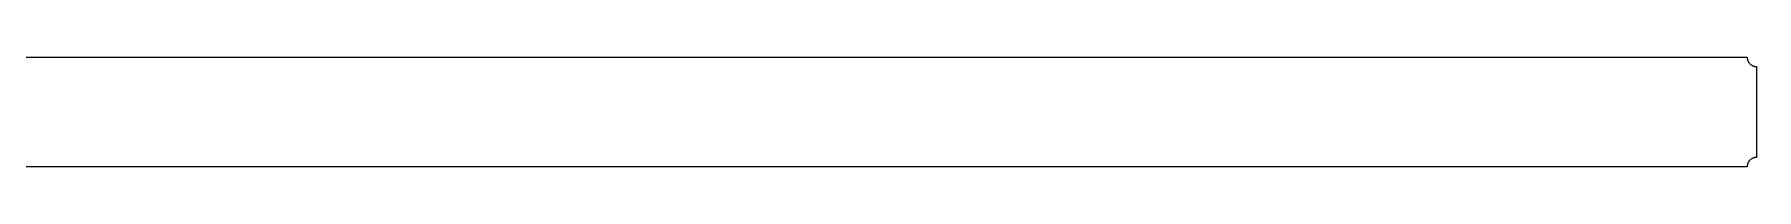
# Model space of a CAD drawing. Extents: x 0 to 11004, y -175 to 175.
# Drawn here: x 5502 to 11004, y -175 to 175 of the extents above; entities that cross this region are included whole.
import ezdxf

# ---------------------------------------------------------------- set-up
doc = ezdxf.new("R2010")
doc.units = 0
doc.header["$LTSCALE"] = 10
doc.layers.add('TEILE', color=7, linetype='CONTINUOUS')

msp = doc.modelspace()

# ---------------------------------------------------------------- linework, layer by layer
at = {"layer": 'TEILE', "color": 2}
for p, q in [((30, 174.999985), (10973.996094, 175)), ((10973.996094, 175), (10974.041016, 173.375854)), ((10974.041016, 173.375854), (10974.171875, 171.75647)), ((10974.171875, 171.75647), (10974.392578, 170.146606)), ((10974.392578, 170.146606), (10974.698242, 168.550964)), ((10974.698242, 168.550964), (10975.089844, 166.974258)), ((10975.089844, 166.974258), (10975.567383, 165.421082)), ((10975.567383, 165.421082), (10976.12793, 163.896011)), ((10976.12793, 163.896011), (10976.769531, 162.403503)), ((10976.769531, 162.403503), (10977.491211, 160.947937)), ((10977.491211, 160.947937), (10978.291016, 159.5336)), ((10978.291016, 159.5336), (10979.166016, 158.164612)), ((10979.166016, 158.164612), (10980.115234, 156.845016)), ((10980.115234, 156.845016), (10981.131836, 155.578659)), ((10981.131836, 155.578659), (10982.216797, 154.369278)), ((10982.216797, 154.369278), (10983.365234, 153.220398)), ((10983.365234, 153.220398), (10984.575195, 152.135406)), ((10984.575195, 152.135406), (10985.84082, 151.117462)), ((10985.84082, 151.117462), (10987.160156, 150.169586)), ((10987.160156, 150.169586), (10988.530273, 149.294525)), ((10988.530273, 149.294525), (10989.945313, 148.494858)), ((10989.945313, 148.494858), (10991.400391, 147.772934)), ((10991.400391, 147.772934), (10992.892578, 147.130859)), ((10992.892578, 147.130859), (10994.417969, 146.570526)), ((10994.417969, 146.570526), (10995.970703, 146.093582)), ((10995.970703, 146.093582), (10997.547852, 145.701431)), ((10997.547852, 145.701431), (10999.142578, 145.395187)), ((10999.142578, 145.395187), (11000.75293, 145.175797)), ((11000.75293, 145.175797), (11002.37207, 145.043869)), ((11002.37207, 145.043869), (11003.996094, 144.999817)), ((11003.996094, 144.999817), (11003.996094, 145)), ((11003.996094, 145), (11003.996094, -145)), ((10975.988281, -164.248962), (10975.464844, -165.729507)), ((10976.59082, -162.797913), (10975.988281, -164.248962)), ((10977.266602, -161.380295), (10976.59082, -162.797913)), ((10978.016602, -159.999985), (10977.266602, -161.380295)), ((10978.836914, -158.660828), (10978.016602, -159.999985)), ((10979.726563, -157.366425), (10978.836914, -158.660828)), ((10980.682617, -156.120361), (10979.726563, -157.366425)), ((10981.701172, -154.926056), (10980.682617, -156.120361)), ((10982.783203, -153.786758), (10981.701172, -154.926056)), ((10983.921875, -152.705627), (10982.783203, -153.786758)), ((10985.117188, -151.685593), (10983.921875, -152.705627)), ((10986.363281, -150.729462), (10985.117188, -151.685593)), ((10987.657227, -149.839844), (10986.363281, -150.729462)), ((10988.996094, -149.019196), (10987.657227, -149.839844)), ((10990.376953, -148.26976), (10988.996094, -149.019196)), ((10991.794922, -147.593597), (10990.376953, -148.26976)), ((10993.246094, -146.992538), (10991.794922, -147.593597)), ((10994.726563, -146.468262), (10993.246094, -146.992538)), ((10996.231445, -146.022171), (10994.726563, -146.468262)), ((10997.758789, -145.655533), (10996.231445, -146.022171)), ((10999.302734, -145.369293), (10997.758789, -145.655533)), ((11000.860352, -145.164307), (10999.302734, -145.369293)), ((11002.426758, -145.041061), (11000.860352, -145.164307)), ((11003.996094, -145), (11002.426758, -145.041061)), ((10973.996094, -175), (30, -175.000031)), ((10974.038086, -173.429947), (10973.996094, -175.000031)), ((10973.996094, -175.000031), (10973.996094, -175)), ((10974.161133, -171.864166), (10974.038086, -173.429947)), ((10974.366211, -170.306992), (10974.161133, -171.864166)), ((10974.652344, -168.762665), (10974.366211, -170.306992)), ((10975.018555, -167.235443), (10974.652344, -168.762665)), ((10975.464844, -165.729507), (10975.018555, -167.235443))]:
    msp.add_line(p, q, dxfattribs=at)

doc.saveas('drawing.dxf')
